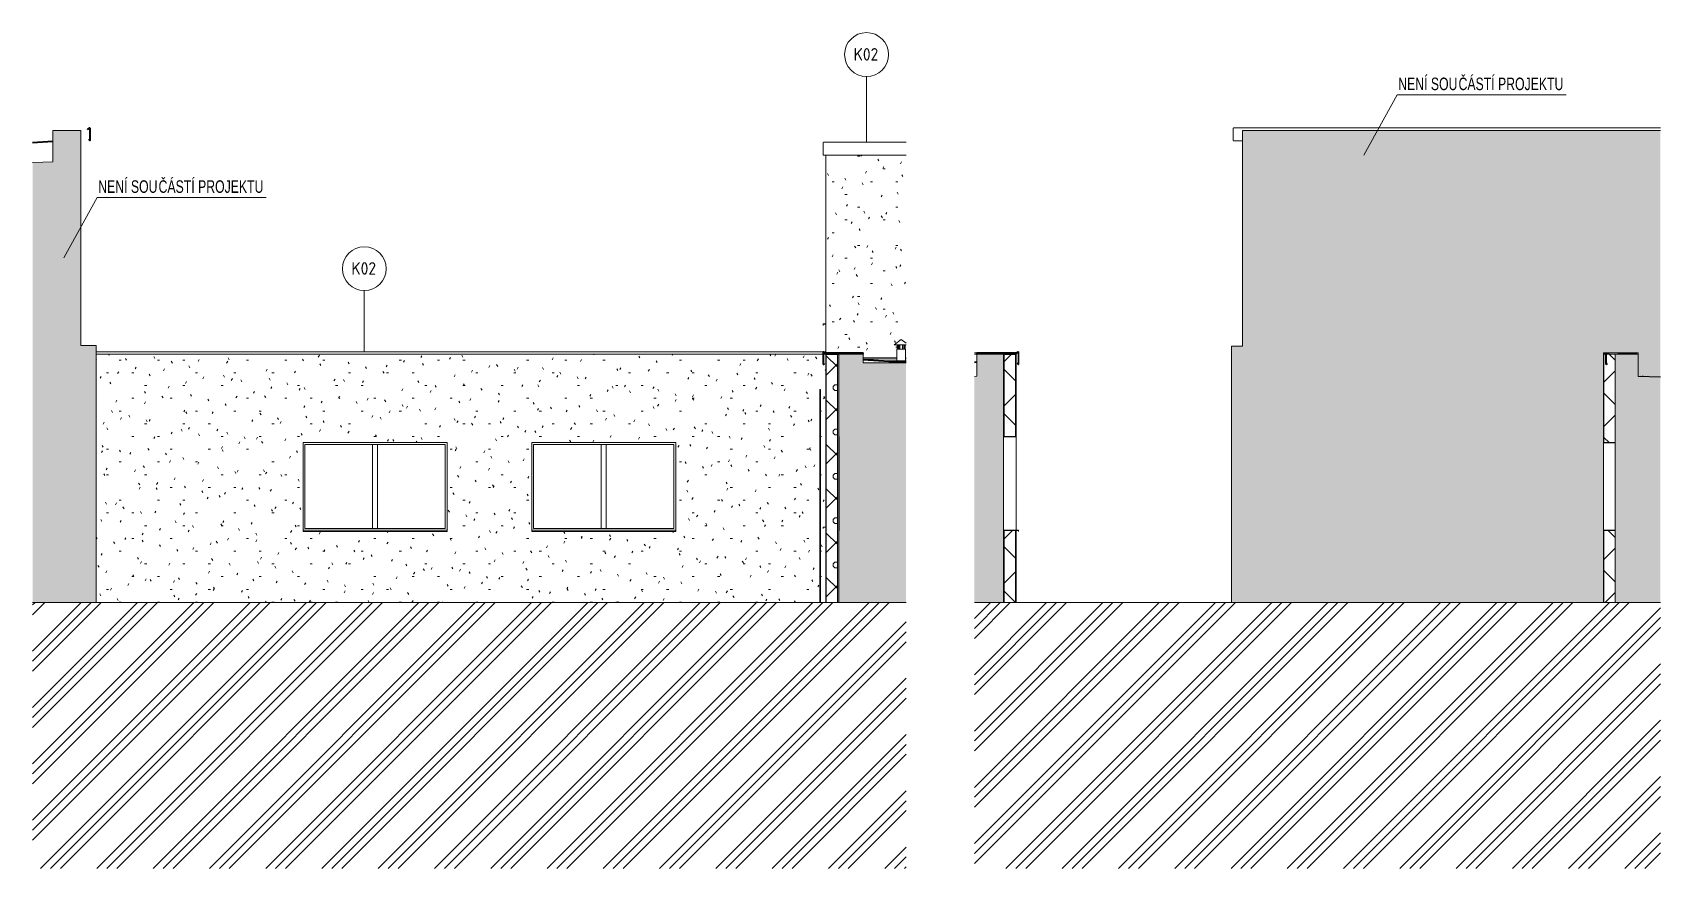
# Model space of a CAD drawing. Header units: millimetres. Extents: x -19993 to 479964, y -45352 to 20466.
# Drawn here: x 240183 to 266162, y -2012 to 11320 of the extents above; entities that cross this region are included whole.
import ezdxf

# ---------------------------------------------------------------- set-up
doc = ezdxf.new("R2010")
doc.units = ezdxf.units.MM
for name, color, linetype, lineweight in [('A-DETL', 90, 'Continuous', 9), ('A-DETL-GENF', 92, 'Continuous', 9), ('A-DETL-THIN', 151, 'Continuous', 9), ('A-GLAZ', 151, 'Continuous', 9), ('A-ROOF', 132, 'Continuous', 9), ('A-ROOF-IDEN', 132, 'Continuous', 9), ('A-ROOF-MCUT', 132, 'Continuous', 35), ('A-ROOF-OTLN', 132, 'Continuous', 9), ('A-ROOF-PATT', 132, 'Continuous', 35), ('A-WALL', 113, 'Continuous', 9), ('A-WALL-PATT', 111, 'Continuous', 25), ('E-POWR-CNDT', 130, 'Continuous', 9), ('G-ANNO-TEXT', 231, 'Continuous', 9), ('M-HVAC-CDFF', 50, 'Continuous', 9), ('Q-SPCQ', 91, 'Continuous', 9)]:
    doc.layers.add(name, color=color, linetype=linetype, lineweight=lineweight)
doc.styles.add('Arial', font='arial.ttf', dxfattribs={"width": 0.7, "height": 200})
doc.styles.add('ISOCPEUR', font='isocpeur.ttf', dxfattribs={"width": 0.9, "height": 200})
pattern_1 = [(0, (237093.95, 0), (812.8, 203.2), [33.528, -576.072, 33.528, -576.072, -3251.2]), (0, (237093.95, 0), (812.8, 203.2), [-1219.2, 33.528, -1185.672, 33.528, -576.072, -1422.4]), (0, (237093.95, 0), (812.8, 203.2), [-3048, 33.528, -372.872, 33.528, -982.472]), (120, (237398.75, 101.6), (-582.3764, 602.3054), [33.528, -576.072, 33.528, -576.072, -3251.2]), (120, (237398.75, 101.6), (-582.3764, 602.3054), [-1219.2, 33.528, -1185.672, 33.528, -576.072, -1422.4]), (120, (237398.75, 101.6), (-582.3764, 602.3054), [-3048, 33.528, -372.872, 33.528, -982.472]), (240, (237500.35, 508), (-230.4236, -805.5054), [33.528, -576.072, 33.528, -576.072, -3251.2]), (240, (237500.35, 508), (-230.4236, -805.5054), [-1219.2, 33.528, -1185.672, 33.528, -576.072, -1422.4]), (240, (237500.35, 508), (-230.4236, -805.5054), [-3048, 33.528, -372.872, 33.528, -982.472])]
pattern_2 = [(45, (248907.2, 0), (0, 707.105), []), (315, (248907.2, 0), (707.105, 0), []), (270, (249214.54, 19.13), (353.543, -353.543), [38.278, -668.833]), (270, (249306.92, 19.13), (353.543, -353.543), [38.278, -668.833]), (0, (249240.32, 46.2), (353.543, 353.543), [38.278, -668.833]), (0, (249240.32, -46.2), (353.543, 353.543), [38.278, -668.833]), (45, (249214.54, 19.13), (0, 707.105), [38.278, -461.721]), (45, (249279.87, -46.2), (0, 707.105), [38.278, -461.721]), (315, (249279.87, 46.2), (707.105, 0), [38.278, -461.721]), (315, (249214.54, -19.13), (707.105, 0), [38.278, -461.721])]

# ---------------------------------------------------------------- blocks, each defined once
blk = doc.blocks.new('OKNO_2k_ - OKNO_2k_2400 x 1500-2030614-VB1-V-Nový')
at = {"layer": 'A-GLAZ'}
for p, q in [((7623, 3410), (7623, 4750)), ((7623, 4750), (9863, 4750)), ((8703, 3410), (8703, 4750)), ((8783, 4750), (8703, 4750)), ((8783, 4750), (8783, 3410)), ((9863, 4750), (9863, 3410)), ((9863, 3410), (7623, 3410)), ((8783, 3410), (8703, 3410))]:
    blk.add_line(p, q, dxfattribs=at)
blk = doc.blocks.new('parapet_ext - parapet_ext-1801991-VB1-V-Nový')
at = {"layer": 'Q-SPCQ'}
for p, q in [((7593, 3360), (7593, 3382)), ((9893, 3382), (7593, 3382)), ((9893, 3382), (9893, 3360)), ((9893, 3360), (7593, 3360))]:
    blk.add_line(p, q, dxfattribs=at)
blk = doc.blocks.new('parapet_ext - parapet_ext-1802001-VB1-V-Nový')
at = {"layer": 'Q-SPCQ'}
for p, q in [((15935, 6672), (15893, 6672)), ((15893, 6672), (15893, 6650)), ((15893, 6650), (15895, 6650)), ((15895, 6670), (15935, 6670)), ((15895, 6650), (15895, 6670))]:
    blk.add_line(p, q, dxfattribs=at)
blk = doc.blocks.new('Komín5 - Komín5-1979406-VB1-V-Nový')
at = {"layer": 'M-HVAC-CDFF'}
for p, q in [((17139, 6427), (17029, 6340)), ((17029, 6340), (17139, 6340)), ((17069, 6270), (17069, 6078)), ((17139, 6270), (17069, 6270)), ((17075, 6340), (17075, 6270)), ((17080, 6270), (17080, 6340)), ((17098, 6270), (17098, 6340)), ((17115, 6340), (17115, 6270)), ((17118, 6270), (17118, 6340)), ((17217, 6366), (17139, 6427)), ((17139, 6340), (17218, 6340)), ((17209, 6270), (17139, 6270)), ((17160, 6270), (17160, 6340)), ((17162, 6270), (17162, 6340)), ((17180, 6340), (17180, 6270)), ((17198, 6270), (17198, 6340)), ((17203, 6270), (17203, 6340)), ((17209, 6079), (17209, 6270))]:
    blk.add_line(p, q, dxfattribs=at)
blk = doc.blocks.new('OKNO_2k_ - OKNO_2k_2450 x 1500-2030607-VB1-V-Nový')
at = {"layer": 'A-GLAZ', "lineweight": 25}
blk.add_line((16142, 4880), (16142, 3380), dxfattribs=at)
blk = doc.blocks.new('parapet_ext - parapet_ext-2030597-VB1-V-Nový')
at = {"layer": 'Q-SPCQ'}
for p, q in [((15935, 3432), (15893, 3432)), ((15893, 3432), (15893, 3410)), ((15893, 3410), (15895, 3410)), ((15895, 3430), (15935, 3430)), ((15895, 3410), (15895, 3430))]:
    blk.add_line(p, q, dxfattribs=at)
blk = doc.blocks.new('parapet_ext - parapet_ext-1801991-VB1-S-Nový')
at = {"layer": 'Q-SPCQ'}
for p, q in [((16533, 3382), (16345, 3382)), ((16345, 3380), (16533, 3380))]:
    blk.add_line(p, q, dxfattribs=at)
blk = doc.blocks.new('parapet_ext - parapet_ext-1802073-VB1-S-Nový')
at = {"layer": 'Q-SPCQ'}
for p, q in [((7013, 3382), (6773, 3382)), ((6773, 3380), (7011, 3380)), ((7011, 3380), (7011, 3360)), ((7013, 3360), (7013, 3382)), ((7011, 3360), (7013, 3360))]:
    blk.add_line(p, q, dxfattribs=at)
blk = doc.blocks.new('Popiska zakončení střešního pláště - Popiska okna_Bublina-1463073-VB1-V-Nový')
at = {"layer": 'A-ROOF-IDEN'}
blk.add_circle((16586, 10970), 350, dxfattribs=at)

msp = doc.modelspace()

# ---------------------------------------------------------------- hatches: boundary and pattern name
at = {"layer": 'A-DETL-GENF'}
for points in [[(241200, 2230), (241200, 6330), (240952, 6330), (240952, 9760), (240507, 9760), (240507, 9261), (240183, 9250), (240183, 2230)], [(260688, 2230), (265252, 2230), (265252, 6210), (265805, 6210), (265805, 5841), (266162, 5831), (266162, 9760), (259494, 9760), (259494, 6320), (259319, 6320), (259319, 2230)], [(253049, 2230), (254123, 2230), (254123, 6050), (253441, 6050), (253441, 6190), (253049, 6190), (253049, 2448)], [(255658, 2230), (255680, 2230), (255680, 6190), (255255, 6190), (255255, 5841), (255214, 5837), (255214, 2230)], [(265440, 2230), (266162, 2230), (266162, 5826), (265805, 5836), (265805, 6190), (265440, 6190), (265440, 2466)]]:
    msp.add_hatch(color=9, dxfattribs=at).paths.add_polyline_path(points)
h = msp.add_hatch(dxfattribs=at)
h.set_pattern_fill('FP_18', style=0, pattern_type=2)
h.set_pattern_definition([(45, (237093.95, 0), (-449.013, 449.013), []), (45, (237252.7, 0), (0, 898.026), []), (45, (236935.2, 0), (0, 898.026), [])])
h.paths.add_polyline_path([(247153, -2012), (254123, -2012), (254123, 2230), (240183, 2230), (240183, -2012)])
h = msp.add_hatch(dxfattribs=at)
h.set_pattern_fill('FP_98', style=0, pattern_type=2)
h.set_pattern_definition([(45, (248907.2, 0), (-449.013, 449.013), []), (45, (249065.9, 0), (0, 898.026), []), (45, (248748.4, 0), (0, 898.026), [])])
h.paths.add_polyline_path([(260688, -2012), (266162, -2012), (266162, 2230), (255214, 2230), (255214, -2012)])
at = {"layer": 'A-ROOF-PATT', "lineweight": 9}
h = msp.add_hatch(dxfattribs=at)
h.set_pattern_fill('FP_90', color=256, angle=-90, style=0, pattern_type=2)
h.set_pattern_definition([(273.15, (236654.6, 9374), (1268.1, 69.76), []), (273.15, (236664.7, 9374.5), (1268.1, 69.76), []), (273.15, (236674.9, 9375), (1268.1, 69.76), []), (273.15, (236685, 9375.6), (1268.1, 69.76), []), (273.15, (236695.1, 9376.2), (1268.1, 69.76), []), (273.15, (236705.3, 9376.7), (1268.1, 69.76), []), (273.15, (236715.4, 9377.3), (1268.1, 69.76), []), (273.15, (236725.6, 9377.8), (1268.1, 69.76), []), (273.15, (236735.7, 9378.4), (1268.1, 69.76), []), (273.15, (236745.9, 9379), (1268.1, 69.76), []), (273.15, (236756, 9379.5), (1268.1, 69.76), []), (273.15, (236766.2, 9380.1), (1268.1, 69.76), []), (273.15, (236776.3, 9380.6), (1268.1, 69.76), []), (273.15, (236786.4, 9381.2), (1268.1, 69.76), []), (273.15, (236796.6, 9381.8), (1268.1, 69.76), []), (273.15, (236806.7, 9382.3), (1268.1, 69.76), []), (273.15, (236816.9, 9382.9), (1268.1, 69.76), []), (273.15, (236827, 9383.4), (1268.1, 69.76), []), (273.15, (236837.2, 9384), (1268.1, 69.76), []), (273.15, (236847.3, 9384.5), (1268.1, 69.76), []), (273.15, (236857.5, 9385.1), (1268.1, 69.76), []), (273.15, (236867.6, 9385.7), (1268.1, 69.76), []), (273.15, (236877.7, 9386.2), (1268.1, 69.76), []), (273.15, (236887.9, 9386.8), (1268.1, 69.76), []), (273.15, (236898, 9387.3), (1268.1, 69.76), []), (273.15, (236908.2, 9387.9), (1268.1, 69.76), []), (273.15, (236918.3, 9388.4), (1268.1, 69.76), []), (273.15, (236928.5, 9389), (1268.1, 69.76), []), (273.15, (236938.6, 9389.6), (1268.1, 69.76), []), (273.15, (236948.8, 9390.1), (1268.1, 69.76), []), (273.15, (237288.6, 9408.8), (1268.1, 69.76), []), (273.15, (237298.7, 9409.4), (1268.1, 69.76), []), (273.15, (237308.9, 9409.9), (1268.1, 69.76), []), (273.15, (237319, 9410.5), (1268.1, 69.76), []), (273.15, (237329.2, 9411), (1268.1, 69.76), []), (273.15, (237339.3, 9411.6), (1268.1, 69.76), []), (273.15, (237349.5, 9412.2), (1268.1, 69.76), []), (273.15, (237359.6, 9412.7), (1268.1, 69.76), []), (273.15, (237369.8, 9413.3), (1268.1, 69.76), []), (273.15, (237379.9, 9413.8), (1268.1, 69.76), []), (273.15, (237390, 9414.4), (1268.1, 69.76), []), (273.15, (237400.2, 9415), (1268.1, 69.76), []), (273.15, (237410.3, 9415.5), (1268.1, 69.76), []), (273.15, (237420.5, 9416.1), (1268.1, 69.76), []), (273.15, (237430.6, 9416.6), (1268.1, 69.76), []), (273.15, (237440.8, 9417.2), (1268.1, 69.76), []), (273.15, (237450.9, 9417.7), (1268.1, 69.76), []), (273.15, (237461, 9418.3), (1268.1, 69.76), []), (273.15, (237471.2, 9418.9), (1268.1, 69.76), []), (273.15, (237481.4, 9419.4), (1268.1, 69.76), []), (273.15, (237491.5, 9420), (1268.1, 69.76), []), (273.15, (237501.6, 9420.5), (1268.1, 69.76), []), (273.15, (237511.8, 9421.1), (1268.1, 69.76), []), (273.15, (237521.9, 9421.7), (1268.1, 69.76), []), (273.15, (237532.1, 9422.2), (1268.1, 69.76), []), (273.15, (237542.2, 9422.8), (1268.1, 69.76), []), (273.15, (237552.4, 9423.3), (1268.1, 69.76), []), (273.15, (237562.5, 9423.9), (1268.1, 69.76), []), (273.15, (237572.7, 9424.4), (1268.1, 69.76), []), (273.15, (237582.8, 9425), (1268.1, 69.76), [])])
h.paths.add_polyline_path([(240183, 9558), (240507, 9576), (240507, 9586), (240183, 9568), (240183, 9559)])
h = msp.add_hatch(dxfattribs=at)
h.set_pattern_fill('FP_89', color=11, angle=-90, style=0, pattern_type=2)
h.set_pattern_definition([(270, (249994.3, 6210), (1270, 8e-14), []), (270, (250004.5, 6210), (1270, 8e-14), []), (270, (250014.6, 6210), (1270, 8e-14), []), (270, (250024.8, 6210), (1270, 8e-14), []), (270, (250035, 6210), (1270, 8e-14), []), (270, (250045.1, 6210), (1270, 8e-14), []), (270, (250055.3, 6210), (1270, 8e-14), []), (270, (250065.4, 6210), (1270, 8e-14), []), (270, (250075.6, 6210), (1270, 8e-14), []), (270, (250085.8, 6210), (1270, 8e-14), []), (270, (250095.9, 6210), (1270, 8e-14), []), (270, (250106.1, 6210), (1270, 8e-14), []), (270, (250116.2, 6210), (1270, 8e-14), []), (270, (250126.4, 6210), (1270, 8e-14), []), (270, (250136.6, 6210), (1270, 8e-14), []), (270, (250146.7, 6210), (1270, 8e-14), []), (270, (250156.9, 6210), (1270, 8e-14), []), (270, (250167, 6210), (1270, 8e-14), []), (270, (250177.2, 6210), (1270, 8e-14), []), (270, (250187.4, 6210), (1270, 8e-14), []), (270, (250197.5, 6210), (1270, 8e-14), []), (270, (250207.7, 6210), (1270, 8e-14), []), (270, (250217.8, 6210), (1270, 8e-14), []), (270, (250228, 6210), (1270, 8e-14), []), (270, (250238.2, 6210), (1270, 8e-14), []), (270, (250248.3, 6210), (1270, 8e-14), []), (270, (250258.5, 6210), (1270, 8e-14), []), (270, (250268.6, 6210), (1270, 8e-14), []), (270, (250278.8, 6210), (1270, 8e-14), []), (270, (250289, 6210), (1270, 8e-14), []), (270, (250629.3, 6210), (1270, 8e-14), []), (270, (250639.5, 6210), (1270, 8e-14), []), (270, (250649.6, 6210), (1270, 8e-14), []), (270, (250659.8, 6210), (1270, 8e-14), []), (270, (250670, 6210), (1270, 8e-14), []), (270, (250680.1, 6210), (1270, 8e-14), []), (270, (250690.3, 6210), (1270, 8e-14), []), (270, (250700.4, 6210), (1270, 8e-14), []), (270, (250710.6, 6210), (1270, 8e-14), []), (270, (250720.8, 6210), (1270, 8e-14), []), (270, (250730.9, 6210), (1270, 8e-14), []), (270, (250741.1, 6210), (1270, 8e-14), []), (270, (250751.2, 6210), (1270, 8e-14), []), (270, (250761.4, 6210), (1270, 8e-14), []), (270, (250771.6, 6210), (1270, 8e-14), []), (270, (250781.7, 6210), (1270, 8e-14), []), (270, (250791.9, 6210), (1270, 8e-14), []), (270, (250802, 6210), (1270, 8e-14), []), (270, (250812.2, 6210), (1270, 8e-14), []), (270, (250822.4, 6210), (1270, 8e-14), []), (270, (250832.5, 6210), (1270, 8e-14), []), (270, (250842.7, 6210), (1270, 8e-14), []), (270, (250852.8, 6210), (1270, 8e-14), []), (270, (250863, 6210), (1270, 8e-14), []), (270, (250873.2, 6210), (1270, 8e-14), []), (270, (250883.3, 6210), (1270, 8e-14), []), (270, (250893.5, 6210), (1270, 8e-14), []), (270, (250903.6, 6210), (1270, 8e-14), []), (270, (250913.8, 6210), (1270, 8e-14), []), (270, (250924, 6210), (1270, 8e-14), [])])
h.paths.add_polyline_path([(253034, 6190), (253441, 6190), (253441, 6210), (252841, 6210), (252841, 6190)])
h = msp.add_hatch(dxfattribs=at)
h.set_pattern_fill('FP_92', color=256, angle=-90, style=0, pattern_type=2)
h.set_pattern_definition([(272.447, (260018.1, 5975.3), (1268.84, 54.22), []), (272.447, (260028.2, 5975.7), (1268.84, 54.22), []), (272.447, (260038.4, 5976.2), (1268.84, 54.22), []), (272.447, (260048.5, 5976.6), (1268.84, 54.22), []), (272.447, (260058.7, 5977), (1268.84, 54.22), []), (272.447, (260068.8, 5977.5), (1268.84, 54.22), []), (272.447, (260079, 5977.9), (1268.84, 54.22), []), (272.447, (260089.1, 5978.3), (1268.84, 54.22), []), (272.447, (260099.3, 5978.8), (1268.84, 54.22), []), (272.447, (260109.4, 5979.2), (1268.84, 54.22), []), (272.447, (260119.6, 5979.6), (1268.84, 54.22), []), (272.447, (260129.7, 5980.1), (1268.84, 54.22), []), (272.447, (260139.9, 5980.5), (1268.84, 54.22), []), (272.447, (260150, 5981), (1268.84, 54.22), []), (272.447, (260160.2, 5981.4), (1268.84, 54.22), []), (272.447, (260170.3, 5981.8), (1268.84, 54.22), []), (272.447, (260180.5, 5982.2), (1268.84, 54.22), []), (272.447, (260190.6, 5982.7), (1268.84, 54.22), []), (272.447, (260200.8, 5983.1), (1268.84, 54.22), []), (272.447, (260210.9, 5983.5), (1268.84, 54.22), []), (272.447, (260221.1, 5984), (1268.84, 54.22), []), (272.447, (260231.2, 5984.4), (1268.84, 54.22), []), (272.447, (260241.4, 5984.8), (1268.84, 54.22), []), (272.447, (260251.5, 5985.3), (1268.84, 54.22), []), (272.447, (260261.7, 5985.7), (1268.84, 54.22), []), (272.447, (260271.8, 5986.2), (1268.84, 54.22), []), (272.447, (260282, 5986.6), (1268.84, 54.22), []), (272.447, (260292.1, 5987), (1268.84, 54.22), []), (272.447, (260302.3, 5987.5), (1268.84, 54.22), []), (272.447, (260312.4, 5987.9), (1268.84, 54.22), []), (272.447, (260652.5, 6002.4), (1268.84, 54.22), []), (272.447, (260662.6, 6002.9), (1268.84, 54.22), []), (272.447, (260672.8, 6003.3), (1268.84, 54.22), []), (272.447, (260683, 6003.7), (1268.84, 54.22), []), (272.447, (260693.1, 6004.2), (1268.84, 54.22), []), (272.447, (260703.2, 6004.6), (1268.84, 54.22), []), (272.447, (260713.4, 6005), (1268.84, 54.22), []), (272.447, (260723.5, 6005.5), (1268.84, 54.22), []), (272.447, (260733.7, 6005.9), (1268.84, 54.22), []), (272.447, (260743.8, 6006.3), (1268.84, 54.22), []), (272.447, (260754, 6006.8), (1268.84, 54.22), []), (272.447, (260764.2, 6007.2), (1268.84, 54.22), []), (272.447, (260774.3, 6007.6), (1268.84, 54.22), []), (272.447, (260784.5, 6008), (1268.84, 54.22), []), (272.447, (260794.6, 6008.5), (1268.84, 54.22), []), (272.447, (260804.8, 6008.9), (1268.84, 54.22), []), (272.447, (260814.9, 6009.4), (1268.84, 54.22), []), (272.447, (260825, 6009.8), (1268.84, 54.22), []), (272.447, (260835.2, 6010.2), (1268.84, 54.22), []), (272.447, (260845.4, 6010.7), (1268.84, 54.22), []), (272.447, (260855.5, 6011.1), (1268.84, 54.22), []), (272.447, (260865.7, 6011.5), (1268.84, 54.22), []), (272.447, (260875.8, 6012), (1268.84, 54.22), []), (272.447, (260886, 6012.4), (1268.84, 54.22), []), (272.447, (260896.1, 6012.8), (1268.84, 54.22), []), (272.447, (260906.3, 6013.3), (1268.84, 54.22), []), (272.447, (260916.4, 6013.7), (1268.84, 54.22), []), (272.447, (260926.6, 6014.1), (1268.84, 54.22), []), (272.447, (260936.7, 6014.6), (1268.84, 54.22), []), (272.447, (260946.9, 6015), (1268.84, 54.22), [])])
h.paths.add_polyline_path([(253850, 6068), (254123, 6069), (254123, 6079), (253850, 6078), (253441, 6103), (253441, 6093), (253687, 6078)])
h = msp.add_hatch(dxfattribs=at)
h.set_pattern_fill('FP_93', color=256, angle=-180, style=0, pattern_type=2)
h.set_pattern_definition([(272.98, (252713.7, 5933.3), (1268.3, 66), []), (272.98, (252723.9, 5933.8), (1268.3, 66), []), (272.98, (252734, 5934.3), (1268.3, 66), []), (272.98, (252744.2, 5934.9), (1268.3, 66), []), (272.98, (252754.3, 5935.4), (1268.3, 66), []), (272.98, (252764.5, 5935.9), (1268.3, 66), []), (272.98, (252774.6, 5936.4), (1268.3, 66), []), (272.98, (252784.8, 5937), (1268.3, 66), []), (272.98, (252794.9, 5937.5), (1268.3, 66), []), (272.98, (252805, 5938), (1268.3, 66), []), (272.98, (252815.2, 5938.5), (1268.3, 66), []), (272.98, (252825.4, 5939.1), (1268.3, 66), []), (272.98, (252835.5, 5939.6), (1268.3, 66), []), (272.98, (252845.6, 5940.1), (1268.3, 66), []), (272.98, (252855.8, 5940.7), (1268.3, 66), []), (272.98, (252866, 5941.2), (1268.3, 66), []), (272.98, (252876.1, 5941.7), (1268.3, 66), []), (272.98, (252886.2, 5942.2), (1268.3, 66), []), (272.98, (252896.4, 5942.8), (1268.3, 66), []), (272.98, (252906.5, 5943.3), (1268.3, 66), []), (272.98, (252916.7, 5943.8), (1268.3, 66), []), (272.98, (252926.8, 5944.4), (1268.3, 66), []), (272.98, (252937, 5944.9), (1268.3, 66), []), (272.98, (252947.1, 5945.4), (1268.3, 66), []), (272.98, (252957.3, 5946), (1268.3, 66), []), (272.98, (252967.4, 5946.5), (1268.3, 66), []), (272.98, (252977.5, 5947), (1268.3, 66), []), (272.98, (252987.7, 5947.5), (1268.3, 66), []), (272.98, (252997.8, 5948), (1268.3, 66), []), (272.98, (253008, 5948.6), (1268.3, 66), []), (272.98, (253347.9, 5966.3), (1268.3, 66), []), (272.98, (253358, 5966.8), (1268.3, 66), []), (272.98, (253368.2, 5967.3), (1268.3, 66), []), (272.98, (253378.3, 5967.9), (1268.3, 66), []), (272.98, (253388.5, 5968.4), (1268.3, 66), []), (272.98, (253398.6, 5968.9), (1268.3, 66), []), (272.98, (253408.8, 5969.5), (1268.3, 66), []), (272.98, (253418.9, 5970), (1268.3, 66), []), (272.98, (253429, 5970.5), (1268.3, 66), []), (272.98, (253439.2, 5971), (1268.3, 66), []), (272.98, (253449.3, 5971.6), (1268.3, 66), []), (272.98, (253459.5, 5972.1), (1268.3, 66), []), (272.98, (253469.6, 5972.6), (1268.3, 66), []), (272.98, (253479.8, 5973.1), (1268.3, 66), []), (272.98, (253489.9, 5973.7), (1268.3, 66), []), (272.98, (253500.1, 5974.2), (1268.3, 66), []), (272.98, (253510.2, 5974.7), (1268.3, 66), []), (272.98, (253520.4, 5975.3), (1268.3, 66), []), (272.98, (253530.5, 5975.8), (1268.3, 66), []), (272.98, (253540.7, 5976.3), (1268.3, 66), []), (272.98, (253550.8, 5976.8), (1268.3, 66), []), (272.98, (253561, 5977.4), (1268.3, 66), []), (272.98, (253571.1, 5977.9), (1268.3, 66), []), (272.98, (253581.3, 5978.4), (1268.3, 66), []), (272.98, (253591.4, 5979), (1268.3, 66), []), (272.98, (253601.5, 5979.5), (1268.3, 66), []), (272.98, (253611.7, 5980), (1268.3, 66), []), (272.98, (253621.8, 5980.5), (1268.3, 66), []), (272.98, (253632, 5981.1), (1268.3, 66), []), (272.98, (253642.1, 5981.6), (1268.3, 66), [])])
h.paths.add_polyline_path([(255214, 6053), (255255, 6056), (255255, 6066), (255214, 6063), (255214, 6054)])
h = msp.add_hatch(dxfattribs=at)
h.set_pattern_fill('FP_96', color=11, angle=-180, style=0, pattern_type=2)
h.set_pattern_definition([(270, (255998, 6210), (1270, -4e-12), []), (270, (256008.2, 6210), (1270, -4e-12), []), (270, (256018.4, 6210), (1270, -4e-12), []), (270, (256028.5, 6210), (1270, -4e-12), []), (270, (256038.7, 6210), (1270, -4e-12), []), (270, (256048.9, 6210), (1270, -4e-12), []), (270, (256059, 6210), (1270, -4e-12), []), (270, (256069.2, 6210), (1270, -4e-12), []), (270, (256079.3, 6210), (1270, -4e-12), []), (270, (256089.5, 6210), (1270, -4e-12), []), (270, (256099.7, 6210), (1270, -4e-12), []), (270, (256109.8, 6210), (1270, -4e-12), []), (270, (256120, 6210), (1270, -4e-12), []), (270, (256130.1, 6210), (1270, -4e-12), []), (270, (256140.3, 6210), (1270, -4e-12), []), (270, (256150.5, 6210), (1270, -4e-12), []), (270, (256160.6, 6210), (1270, -4e-12), []), (270, (256170.8, 6210), (1270, -4e-12), []), (270, (256181, 6210), (1270, -4e-12), []), (270, (256191.1, 6210), (1270, -4e-12), []), (270, (256201.3, 6210), (1270, -4e-12), []), (270, (256211.4, 6210), (1270, -4e-12), []), (270, (256221.6, 6210), (1270, -4e-12), []), (270, (256231.7, 6210), (1270, -4e-12), []), (270, (256241.9, 6210), (1270, -4e-12), []), (270, (256252, 6210), (1270, -4e-12), []), (270, (256262.2, 6210), (1270, -4e-12), []), (270, (256272.4, 6210), (1270, -4e-12), []), (270, (256282.5, 6210), (1270, -4e-12), []), (270, (256292.7, 6210), (1270, -4e-12), []), (270, (256633, 6210), (1270, -4e-12), []), (270, (256643.2, 6210), (1270, -4e-12), []), (270, (256653.4, 6210), (1270, -4e-12), []), (270, (256663.5, 6210), (1270, -4e-12), []), (270, (256673.7, 6210), (1270, -4e-12), []), (270, (256683.9, 6210), (1270, -4e-12), []), (270, (256694, 6210), (1270, -4e-12), []), (270, (256704.2, 6210), (1270, -4e-12), []), (270, (256714.3, 6210), (1270, -4e-12), []), (270, (256724.5, 6210), (1270, -4e-12), []), (270, (256734.7, 6210), (1270, -4e-12), []), (270, (256744.8, 6210), (1270, -4e-12), []), (270, (256755, 6210), (1270, -4e-12), []), (270, (256765.1, 6210), (1270, -4e-12), []), (270, (256775.3, 6210), (1270, -4e-12), []), (270, (256785.5, 6210), (1270, -4e-12), []), (270, (256795.6, 6210), (1270, -4e-12), []), (270, (256805.8, 6210), (1270, -4e-12), []), (270, (256816, 6210), (1270, -4e-12), []), (270, (256826.1, 6210), (1270, -4e-12), []), (270, (256836.3, 6210), (1270, -4e-12), []), (270, (256846.4, 6210), (1270, -4e-12), []), (270, (256856.6, 6210), (1270, -4e-12), []), (270, (256866.7, 6210), (1270, -4e-12), []), (270, (256876.9, 6210), (1270, -4e-12), []), (270, (256887, 6210), (1270, -4e-12), []), (270, (256897.2, 6210), (1270, -4e-12), []), (270, (256907.4, 6210), (1270, -4e-12), []), (270, (256917.5, 6210), (1270, -4e-12), []), (270, (256927.7, 6210), (1270, -4e-12), [])])
h.paths.add_polyline_path([(255680, 6190), (255878, 6190), (255878, 6210), (255255, 6210), (255255, 6190)])
h = msp.add_hatch(dxfattribs=at)
h.set_pattern_fill('FP_74', color=11, angle=-180, style=0, pattern_type=2)
h.set_pattern_definition([(270, (268024, 6210), (1270, 8e-14), []), (270, (268034.2, 6210), (1270, 8e-14), []), (270, (268044.4, 6210), (1270, 8e-14), []), (270, (268054.5, 6210), (1270, 8e-14), []), (270, (268064.7, 6210), (1270, 8e-14), []), (270, (268074.9, 6210), (1270, 8e-14), []), (270, (268085, 6210), (1270, 8e-14), []), (270, (268095.2, 6210), (1270, 8e-14), []), (270, (268105.3, 6210), (1270, 8e-14), []), (270, (268115.5, 6210), (1270, 8e-14), []), (270, (268125.7, 6210), (1270, 8e-14), []), (270, (268135.8, 6210), (1270, 8e-14), []), (270, (268146, 6210), (1270, 8e-14), []), (270, (268156.1, 6210), (1270, 8e-14), []), (270, (268166.3, 6210), (1270, 8e-14), []), (270, (268176.5, 6210), (1270, 8e-14), []), (270, (268186.6, 6210), (1270, 8e-14), []), (270, (268196.8, 6210), (1270, 8e-14), []), (270, (268206.9, 6210), (1270, 8e-14), []), (270, (268217.1, 6210), (1270, 8e-14), []), (270, (268227.3, 6210), (1270, 8e-14), []), (270, (268237.4, 6210), (1270, 8e-14), []), (270, (268247.6, 6210), (1270, 8e-14), []), (270, (268257.7, 6210), (1270, 8e-14), []), (270, (268267.9, 6210), (1270, 8e-14), []), (270, (268278, 6210), (1270, 8e-14), []), (270, (268288.2, 6210), (1270, 8e-14), []), (270, (268298.4, 6210), (1270, 8e-14), []), (270, (268308.5, 6210), (1270, 8e-14), []), (270, (268318.7, 6210), (1270, 8e-14), []), (270, (268659, 6210), (1270, 8e-14), []), (270, (268669.2, 6210), (1270, 8e-14), []), (270, (268679.4, 6210), (1270, 8e-14), []), (270, (268689.5, 6210), (1270, 8e-14), []), (270, (268699.7, 6210), (1270, 8e-14), []), (270, (268709.9, 6210), (1270, 8e-14), []), (270, (268720, 6210), (1270, 8e-14), []), (270, (268730.2, 6210), (1270, 8e-14), []), (270, (268740.3, 6210), (1270, 8e-14), []), (270, (268750.5, 6210), (1270, 8e-14), []), (270, (268760.7, 6210), (1270, 8e-14), []), (270, (268770.8, 6210), (1270, 8e-14), []), (270, (268781, 6210), (1270, 8e-14), []), (270, (268791.1, 6210), (1270, 8e-14), []), (270, (268801.3, 6210), (1270, 8e-14), []), (270, (268811.5, 6210), (1270, 8e-14), []), (270, (268821.6, 6210), (1270, 8e-14), []), (270, (268831.8, 6210), (1270, 8e-14), []), (270, (268841.9, 6210), (1270, 8e-14), []), (270, (268852.1, 6210), (1270, 8e-14), []), (270, (268862.3, 6210), (1270, 8e-14), []), (270, (268872.4, 6210), (1270, 8e-14), []), (270, (268882.6, 6210), (1270, 8e-14), []), (270, (268892.7, 6210), (1270, 8e-14), []), (270, (268902.9, 6210), (1270, 8e-14), []), (270, (268913, 6210), (1270, 8e-14), []), (270, (268923.2, 6210), (1270, 8e-14), []), (270, (268933.4, 6210), (1270, 8e-14), []), (270, (268943.5, 6210), (1270, 8e-14), []), (270, (268953.7, 6210), (1270, 8e-14), [])])
h.paths.add_polyline_path([(265805, 6190), (265805, 6210), (265332, 6210), (265332, 6190), (265790, 6190)])
at = {"layer": 'A-WALL-PATT', "lineweight": 9}
h = msp.add_hatch(dxfattribs=at)
h.set_pattern_fill('FP_91', color=11, style=0, pattern_type=2)
h.set_pattern_definition(pattern_1)
h.paths.add_polyline_path([(253687, 6132), (253975, 6132), (253975, 6270), (253981, 6270), (253980, 6340), (253935, 6340), (254045, 6427), (254123, 6366), (254123, 9366), (252841, 9366), (252841, 6210), (253441, 6210), (253441, 6132)])
h.paths.add_polyline_path([(254123, 6132), (254123, 6340), (254109, 6340), (254109, 6270), (254115, 6270), (254115, 6132)])
h.paths.add_polyline_path([(253996, 6270), (254004, 6270), (254004, 6340), (253986, 6340), (253986, 6270), (253993, 6270)])
h.paths.add_polyline_path([(254061, 6270), (254066, 6270), (254066, 6340), (254024, 6340), (254024, 6270), (254045, 6270)])
h.paths.add_polyline_path([(254086, 6270), (254104, 6270), (254104, 6340), (254086, 6340), (254086, 6289)])
h = msp.add_hatch(dxfattribs=at)
h.set_pattern_fill('FP_91', color=11, style=0, pattern_type=2)
h.set_pattern_definition(pattern_1)
h.paths.add_polyline_path([(241200, 2230), (252747, 2230), (252747, 5627), (252757, 5627), (252757, 2230), (252841, 2230), (252841, 3430), (252801, 3430), (252801, 3410), (252799, 3410), (252799, 3432), (252841, 3432), (252841, 6190), (252804, 6190), (252804, 6031), (252803, 6026), (252799, 6032), (252799, 6190), (241200, 6190), (241200, 2944)])
h.paths.add_polyline_path([(246705, 3360), (244499, 3360), (244499, 4780), (246799, 4780), (246799, 3360)])
h.paths.add_polyline_path([(248149, 3360), (248149, 4780), (250449, 4780), (250449, 3360), (248228, 3360)])
h.paths.add_polyline_path([(252803, 6026), (252810, 6034), (252819, 6044), (252822, 6040), (252810, 6027), (252804, 6026)])
h = msp.add_hatch(dxfattribs=at)
h.set_pattern_fill('FP_15', color=11, style=0, pattern_type=2)
h.set_pattern_definition([(45, (237093.95, 0), (0, 707.105), []), (315, (237093.95, 0), (707.105, 0), []), (270, (237401.3, 19.13), (353.543, -353.543), [38.278, -668.833]), (270, (237493.7, 19.13), (353.543, -353.543), [38.278, -668.833]), (0, (237427.1, 46.2), (353.543, 353.543), [38.278, -668.833]), (0, (237427.1, -46.2), (353.543, 353.543), [38.278, -668.833]), (45, (237401.3, 19.13), (0, 707.105), [38.278, -461.721]), (45, (237466.64, -46.2), (0, 707.105), [38.278, -461.721]), (315, (237466.64, 46.2), (707.105, 0), [38.278, -461.721]), (315, (237401.3, -19.13), (707.105, 0), [38.278, -461.721])])
h.paths.add_polyline_path([(252849, 2230), (253029, 2230), (253029, 6190), (252849, 6190), (252849, 2448)])
at = {"layer": 'A-WALL-PATT'}
msp.add_hatch(color=11, dxfattribs=at).paths.add_polyline_path([(253049, 2230), (253049, 6190), (253029, 6190), (253030, 2230), (253036, 2230)])
h = msp.add_hatch(color=11, dxfattribs=at)
h.paths.add_polyline_path([(255690, 2230), (255690, 3380), (255680, 3380), (255680, 2230), (255683, 2230)])
h.paths.add_polyline_path([(255690, 4875), (255690, 6190), (255680, 6190), (255680, 4875)])
at = {"layer": 'A-WALL-PATT', "lineweight": 9}
h = msp.add_hatch(dxfattribs=at)
h.set_pattern_fill('FP_97', color=11, style=0, pattern_type=2)
h.set_pattern_definition(pattern_2)
h.paths.add_polyline_path([(255697, 2230), (255870, 2230), (255870, 3380), (255690, 3380), (255690, 2230)])
h.paths.add_polyline_path([(255690, 4875), (255870, 4875), (255870, 6190), (255690, 6190), (255690, 5153)])
h = msp.add_hatch(dxfattribs=at)
h.set_pattern_fill('FP_97', color=11, style=0, pattern_type=2)
h.set_pattern_definition(pattern_2)
h.paths.add_polyline_path([(265260, 2230), (265440, 2230), (265440, 3380), (265260, 3380), (265260, 2466)])
h.paths.add_polyline_path([(265440, 4780), (265440, 6190), (265260, 6190), (265260, 4780)])
h = msp.add_hatch(dxfattribs=at)
h.set_pattern_fill('FP_94', color=256, style=0, pattern_type=2)
h.set_pattern_definition([(0, (248907.176, 0), (150, 86.6), [100, -200]), (60, (249007.176, 0), (0.0022, 173.2038), [100, -200]), (300, (249007.176, 0), (149.9978, -86.6038), [100, -200])])
h.paths.add_polyline_path([(265870, 5834), (265870, 5839), (265805, 5841), (265805, 5836), (265850, 5835)])
h = msp.add_hatch(dxfattribs=at)
h.set_pattern_fill('FP_95', color=256, angle=180, style=0, pattern_type=2)
h.set_pattern_definition([(180, (265884.9, 6584.6), (-2e-13, -1270), []), (180, (265884.9, 6574.5), (-2e-13, -1270), []), (180, (265884.9, 6564.3), (-2e-13, -1270), []), (180, (265884.9, 6554.2), (-2e-13, -1270), []), (180, (265884.9, 6544), (-2e-13, -1270), []), (180, (265884.9, 6533.8), (-2e-13, -1270), []), (180, (265884.9, 6523.7), (-2e-13, -1270), []), (180, (265884.9, 6513.5), (-2e-13, -1270), []), (180, (265884.9, 6503.4), (-2e-13, -1270), []), (180, (265884.9, 6493.2), (-2e-13, -1270), []), (180, (265884.9, 6483), (-2e-13, -1270), []), (180, (265884.9, 6472.9), (-2e-13, -1270), []), (180, (265884.9, 6462.7), (-2e-13, -1270), []), (180, (265884.9, 6452.6), (-2e-13, -1270), []), (180, (265884.9, 6442.4), (-2e-13, -1270), []), (180, (265884.9, 6432.2), (-2e-13, -1270), []), (180, (265884.9, 6422.1), (-2e-13, -1270), []), (180, (265884.9, 6411.9), (-2e-13, -1270), []), (180, (265884.9, 6401.8), (-2e-13, -1270), []), (180, (265884.9, 6391.6), (-2e-13, -1270), []), (180, (265884.9, 6381.4), (-2e-13, -1270), []), (180, (265884.9, 6371.3), (-2e-13, -1270), []), (180, (265884.9, 6361.1), (-2e-13, -1270), []), (180, (265884.9, 6351), (-2e-13, -1270), []), (180, (265884.9, 6340.8), (-2e-13, -1270), []), (180, (265884.9, 6330.6), (-2e-13, -1270), []), (180, (265884.9, 6320.5), (-2e-13, -1270), []), (180, (265884.9, 6310.3), (-2e-13, -1270), []), (180, (265884.9, 6300.2), (-2e-13, -1270), []), (180, (265884.9, 6290), (-2e-13, -1270), []), (180, (265884.9, 5949.6), (-2e-13, -1270), []), (180, (265884.9, 5939.5), (-2e-13, -1270), []), (180, (265884.9, 5929.3), (-2e-13, -1270), []), (180, (265884.9, 5919.2), (-2e-13, -1270), []), (180, (265884.9, 5909), (-2e-13, -1270), []), (180, (265884.9, 5898.8), (-2e-13, -1270), []), (180, (265884.9, 5888.7), (-2e-13, -1270), []), (180, (265884.9, 5878.5), (-2e-13, -1270), []), (180, (265884.9, 5868.4), (-2e-13, -1270), []), (180, (265884.9, 5858.2), (-2e-13, -1270), []), (180, (265884.9, 5848), (-2e-13, -1270), []), (180, (265884.9, 5837.9), (-2e-13, -1270), []), (180, (265884.9, 5827.7), (-2e-13, -1270), []), (180, (265884.9, 5817.6), (-2e-13, -1270), []), (180, (265884.9, 5807.4), (-2e-13, -1270), []), (180, (265884.9, 5797.2), (-2e-13, -1270), []), (180, (265884.9, 5787.1), (-2e-13, -1270), []), (180, (265884.9, 5776.9), (-2e-13, -1270), []), (180, (265884.9, 5766.8), (-2e-13, -1270), []), (180, (265884.9, 5756.6), (-2e-13, -1270), []), (180, (265884.9, 5746.4), (-2e-13, -1270), []), (180, (265884.9, 5736.3), (-2e-13, -1270), []), (180, (265884.9, 5726.1), (-2e-13, -1270), []), (180, (265884.9, 5716), (-2e-13, -1270), []), (180, (265884.9, 5705.8), (-2e-13, -1270), []), (180, (265884.9, 5695.6), (-2e-13, -1270), []), (180, (265884.9, 5685.5), (-2e-13, -1270), []), (180, (265884.9, 5675.3), (-2e-13, -1270), []), (180, (265884.9, 5665.2), (-2e-13, -1270), []), (180, (265884.9, 5655), (-2e-13, -1270), [])])
h.paths.add_polyline_path([(265885, 5834), (265885, 5839), (265870, 5839), (265870, 5834), (265881, 5834)])

# ---------------------------------------------------------------- linework, layer by layer
at = {"layer": 'A-DETL'}
for p, q in [((261959, 10328), (261426, 9366)), ((261959, 10328), (264659, 10328)), ((241213, 8691), (240680, 7728)), ((241213, 8691), (243913, 8691))]:
    msp.add_line(p, q, dxfattribs=at)
at = {"layer": 'A-DETL-THIN'}
for p, q in [((240952, 9760), (240507, 9760)), ((240507, 9760), (240507, 9261)), ((240952, 6330), (240952, 9760)), ((259494, 9760), (259494, 6320)), ((266162, 9760), (259494, 9760)), ((240187, 9250), (240183, 9250)), ((240507, 9261), (240187, 9250)), ((241000, 6330), (240952, 6330)), ((241200, 6330), (241000, 6330)), ((241200, 2230), (241200, 6330)), ((259494, 6320), (259319, 6320)), ((259319, 6320), (259319, 2230)), ((253441, 6190), (253049, 6190)), ((253049, 6190), (253049, 2230)), ((253441, 6050), (253441, 6190)), ((254123, 6050), (253441, 6050)), ((255680, 6190), (255255, 6190)), ((255255, 6190), (255255, 5841)), ((255680, 2230), (255680, 6190)), ((265252, 2230), (265252, 6210)), ((265252, 6210), (265805, 6210)), ((265805, 6190), (265440, 6190)), ((265440, 6190), (265440, 2230)), ((265805, 6210), (265805, 5841)), ((255255, 5841), (255214, 5837)), ((265805, 5836), (265805, 5841)), ((265805, 5841), (266162, 5831)), ((266162, 5826), (265805, 5836)), ((254123, 2230), (240183, 2230)), ((259319, 2230), (255214, 2230)), ((259319, 2230), (265252, 2230)), ((266162, 2230), (265252, 2230))]:
    msp.add_line(p, q, dxfattribs=at)
at = {"layer": 'A-ROOF', "lineweight": 35}
for p, q in [((240507, 9586), (240183, 9568)), ((253850, 6078), (253441, 6103)), ((254123, 6079), (253850, 6078)), ((255255, 6066), (255214, 6063))]:
    msp.add_line(p, q, dxfattribs=at)
at = {"layer": 'A-ROOF'}
for p, q in [((240507, 9576), (240183, 9558)), ((253441, 6111), (253975, 6116)), ((253850, 6068), (253441, 6093)), ((254123, 6069), (253850, 6068)), ((254115, 6117), (254123, 6117)), ((255214, 6053), (255255, 6056)), ((265885, 5839), (265885, 5834))]:
    msp.add_line(p, q, dxfattribs=at)
at = {"layer": 'A-ROOF', "color": 1, "lineweight": 35}
for p, q in [((253441, 6210), (252841, 6210)), ((252841, 6204), (252841, 6190)), ((252841, 6190), (253049, 6190)), ((253441, 6190), (253441, 6210)), ((255878, 6210), (255255, 6210)), ((255255, 6210), (255255, 6190)), ((255680, 6190), (255878, 6190)), ((255878, 6190), (255878, 6204)), ((265332, 6204), (265332, 6190))]:
    msp.add_line(p, q, dxfattribs=at)
at = {"layer": 'A-ROOF', "color": 11}
msp.add_line((255214, 6210), (255255, 6210), dxfattribs=at)
at = {"layer": 'A-ROOF', "color": 240}
msp.add_line((265332, 6190), (265440, 6190), dxfattribs=at)
at = {"layer": 'A-ROOF-IDEN'}
for p, q in [((253492, 9569), (253492, 10620)), ((245477, 6230), (245477, 7204))]:
    msp.add_line(p, q, dxfattribs=at)
at = {"layer": 'A-ROOF-MCUT'}
for p, q in [((241093, 9799), (241060, 9780)), ((241060, 9774), (241096, 9795)), ((241060, 9780), (241060, 9774)), ((241083, 9614), (241079, 9610)), ((241096, 9601), (241083, 9614)), ((241097, 9794), (241097, 9602)), ((241102, 9602), (241102, 9794)), ((241079, 9610), (241092, 9597))]:
    msp.add_line(p, q, dxfattribs=at)
at = {"layer": 'A-ROOF-MCUT', "color": 1}
for p, q in [((252799, 6224), (252799, 6032)), ((252804, 6032), (252804, 6224)), ((252806, 6225), (252841, 6204)), ((252819, 6044), (252806, 6031)), ((252841, 6210), (252808, 6229)), ((252810, 6027), (252822, 6040)), ((252822, 6040), (252819, 6044)), ((252841, 6204), (252841, 6210)), ((255911, 6229), (255878, 6210)), ((255878, 6204), (255913, 6225)), ((255878, 6210), (255878, 6204)), ((255901, 6044), (255897, 6040)), ((255897, 6040), (255910, 6027)), ((255913, 6031), (255901, 6044)), ((255915, 6224), (255915, 6032)), ((255920, 6032), (255920, 6224)), ((265290, 6210), (265290, 6032)), ((265295, 6032), (265295, 6210)), ((265309, 6044), (265297, 6031)), ((265300, 6027), (265313, 6040)), ((265313, 6040), (265309, 6044)), ((265322, 6210), (265332, 6204)), ((265332, 6204), (265332, 6210))]:
    msp.add_line(p, q, dxfattribs=at)
at = {"layer": 'A-ROOF-MCUT'}
for centre, radius, start, end in [((241096, 9794), 6, 0, 120), ((241096, 9794), 1, 0, 120), ((241096, 9602), 6, 225, 0), ((241096, 9602), 1, 225, 0)]:
    msp.add_arc(centre, radius, start, end, dxfattribs=at)
at = {"layer": 'A-ROOF-MCUT', "color": 1}
for centre, radius, start, end in [((252805, 6224), 6, 60, 180), ((252805, 6032), 6, 180, 315), ((252805, 6224), 1, 60, 180), ((252805, 6032), 1, 180, 315), ((255914, 6032), 6, 225, 0), ((255914, 6224), 6, 0, 120), ((255914, 6224), 1, 0, 120), ((255914, 6032), 1, 225, 0), ((265296, 6032), 6, 180, 315), ((265296, 6032), 1, 180, 315)]:
    msp.add_arc(centre, radius, start, end, dxfattribs=at)
at = {"layer": 'A-ROOF-OTLN'}
for p, q in [((259344, 9794), (259344, 9602)), ((266162, 9800), (259350, 9800)), ((259350, 9596), (259494, 9596))]:
    msp.add_line(p, q, dxfattribs=at)
at = {"layer": 'A-ROOF-OTLN', "color": 11}
for p, q in [((252799, 9372), (252799, 9564)), ((254123, 9570), (252805, 9570)), ((252805, 9366), (254123, 9366)), ((252841, 6230), (241200, 6230)), ((252841, 6230), (252841, 6210)), ((252841, 6205), (252841, 6190))]:
    msp.add_line(p, q, dxfattribs=at)
at = {"layer": 'A-ROOF-OTLN'}
for points, knots in [([(259350, 9800), (259350, 9800), (259350, 9800), (259349, 9800), (259349, 9800), (259349, 9800), (259348, 9800), (259348, 9799), (259348, 9799), (259347, 9799), (259347, 9799), (259346, 9799), (259346, 9798), (259346, 9798), (259345, 9797), (259345, 9797), (259345, 9796), (259344, 9795), (259344, 9794), (259344, 9794)], [-0.75, -0.75, -0.75, -0.75, -0.71875, -0.6875, -0.65625, -0.625, -0.59375, -0.5625, -0.53125, -0.5, -0.46875, -0.4375, -0.375, -0.34375, -0.3125, -0.25, -0.1875, -0.125, 0, 0, 0, 0]), ([(259344, 9602), (259344, 9601), (259344, 9600), (259345, 9599), (259345, 9599), (259345, 9598), (259346, 9597), (259346, 9597), (259347, 9597), (259347, 9597), (259347, 9596), (259348, 9596), (259348, 9596), (259348, 9596), (259349, 9596), (259349, 9596), (259349, 9596), (259350, 9596), (259350, 9596), (259350, 9596)], [-1, -1, -1, -1, -0.8888889, -0.8333333, -0.7777778, -0.7222222, -0.6666667, -0.6388889, -0.6111111, -0.5833333, -0.5555556, -0.5277778, -0.5, -0.4722222, -0.4444444, -0.4166667, -0.3888889, -0.3611111, -0.3333333, -0.3333333, -0.3333333, -0.3333333])]:
    msp.add_open_spline(points, degree=3, knots=knots, dxfattribs=at)
at = {"layer": 'A-ROOF-OTLN', "color": 11}
for points, knots in [([(252799, 9564), (252799, 9564), (252800, 9565), (252800, 9566), (252800, 9567), (252801, 9567), (252801, 9568), (252801, 9568), (252802, 9569), (252802, 9569), (252803, 9569), (252803, 9569), (252804, 9570), (252804, 9570), (252804, 9570), (252805, 9570), (252805, 9570), (252805, 9570), (252805, 9570)], [0, 0, 0, 0, 0.125, 0.1875, 0.25, 0.3125, 0.34375, 0.375, 0.4375, 0.5, 0.53125, 0.5625, 0.59375, 0.625, 0.65625, 0.6875, 0.71875, 0.75, 0.75, 0.75, 0.75]), ([(252805, 9366), (252805, 9366), (252805, 9366), (252805, 9366), (252804, 9366), (252804, 9366), (252804, 9366), (252803, 9366), (252803, 9366), (252802, 9366), (252802, 9367), (252802, 9367), (252801, 9367), (252801, 9368), (252801, 9368), (252800, 9369), (252800, 9369), (252800, 9370), (252799, 9371), (252799, 9372)], [0.3333333, 0.3333333, 0.3333333, 0.3333333, 0.3611111, 0.3888889, 0.4166667, 0.4444444, 0.4722222, 0.5, 0.5277778, 0.5555556, 0.5833333, 0.6111111, 0.6666667, 0.6944444, 0.7222222, 0.7777778, 0.8333333, 0.8888889, 1, 1, 1, 1])]:
    msp.add_open_spline(points, degree=3, knots=knots, dxfattribs=at)
at = {"layer": 'A-WALL', "color": 11}
for p, q in [((252841, 9366), (252841, 6210)), ((252799, 6190), (241200, 6190)), ((252841, 6190), (252804, 6190)), ((253441, 6132), (253975, 6132)), ((254115, 6132), (254123, 6132)), ((244499, 3382), (244499, 4780)), ((244499, 4780), (246799, 4780)), ((246799, 4780), (246799, 3382)), ((248149, 3382), (248149, 4780)), ((248149, 4780), (250449, 4780)), ((250449, 4780), (250449, 3382)), ((255878, 4875), (255878, 3382))]:
    msp.add_line(p, q, dxfattribs=at)
at = {"layer": 'A-WALL', "color": 20, "lineweight": 25}
for p, q in [((252841, 6190), (252841, 2230)), ((255878, 4875), (255878, 6190)), ((265332, 6190), (265252, 6190)), ((255680, 4875), (255878, 4875)), ((265252, 4780), (265440, 4780)), ((255878, 3380), (255680, 3380)), ((255878, 2230), (255878, 3380)), ((265440, 3380), (265252, 3380))]:
    msp.add_line(p, q, dxfattribs=at)
at = {"layer": 'A-WALL', "color": 240}
for p, q in [((252844, 6190), (252844, 2230)), ((252849, 6190), (252849, 2230)), ((253029, 6190), (253029, 2230)), ((255690, 4875), (255690, 6190)), ((255870, 4875), (255870, 6190)), ((255875, 4875), (255875, 6190)), ((265255, 6190), (265255, 4780)), ((265260, 6190), (265260, 4780)), ((255690, 2230), (255690, 3380)), ((255870, 2230), (255870, 3380)), ((255875, 2230), (255875, 3380)), ((265255, 3380), (265255, 2230)), ((265260, 3380), (265260, 2230))]:
    msp.add_line(p, q, dxfattribs=at)
at = {"layer": 'A-WALL'}
for p, q in [((255255, 6190), (255214, 6190)), ((265870, 5834), (265870, 5839))]:
    msp.add_line(p, q, dxfattribs=at)
at = {"layer": 'E-POWR-CNDT', "color": 11}
for p, q in [((252747, 5627), (252747, 2230)), ((252757, 5627), (252747, 5627)), ((252757, 2230), (252757, 5627))]:
    msp.add_line(p, q, dxfattribs=at)

# ---------------------------------------------------------------- block references
at = {"layer": 'A-GLAZ'}
for name, p in [('OKNO_2k_ - OKNO_2k_2400 x 1500-2030614-VB1-V-Nový', (236906, 0)), ('OKNO_2k_ - OKNO_2k_2400 x 1500-2030614-VB1-V-Nový', (240556, 0)), ('OKNO_2k_ - OKNO_2k_2450 x 1500-2030607-VB1-V-Nový', (236906, 0))]:
    msp.add_blockref(name, p, dxfattribs=at)
at = {"layer": 'A-ROOF-IDEN'}
for p in [(236906, 0), (228891, -3416)]:
    msp.add_blockref('Popiska zakončení střešního pláště - Popiska okna_Bublina-1463073-VB1-V-Nový', p, dxfattribs=at)
at = {"layer": 'M-HVAC-CDFF'}
msp.add_blockref('Komín5 - Komín5-1979406-VB1-V-Nový', (236906, 0), dxfattribs=at)
at = {"layer": 'Q-SPCQ'}
for name, p in [('parapet_ext - parapet_ext-1802001-VB1-V-Nový', (236906, 0)), ('parapet_ext - parapet_ext-1801991-VB1-V-Nový', (236906, 0)), ('parapet_ext - parapet_ext-1801991-VB1-V-Nový', (240556, 0)), ('parapet_ext - parapet_ext-2030597-VB1-V-Nový', (236906, 0)), ('parapet_ext - parapet_ext-1802073-VB1-S-Nový', (248907, 0)), ('parapet_ext - parapet_ext-1801991-VB1-S-Nový', (248907, 0))]:
    msp.add_blockref(name, p, dxfattribs=at)

# ---------------------------------------------------------------- texts
at = {"layer": 'A-ROOF-IDEN', "char_height": 200, "width": 497.85, "attachment_point": 1, "style": 'ISOCPEUR'}
for insert in [(253285, 11073), (245270, 7658)]:
    msp.add_mtext('K02', dxfattribs=dict(at, insert=insert))
at = {"layer": 'G-ANNO-TEXT', "color": 7, "lineweight": 25, "char_height": 200, "attachment_point": 1, "style": 'Arial'}
for s, insert, width in [('NENÍ SOU', (261977, 10602), 1167.26), ('ČÁSTÍ PROJEKTU', (262940, 10602), 2070.76), ('NENÍ SOU', (241231, 8964), 1167.26), ('ČÁSTÍ PROJEKTU', (242194, 8964), 2070.76)]:
    msp.add_mtext(s, dxfattribs=dict(at, insert=insert, width=width))

doc.saveas('drawing.dxf')
